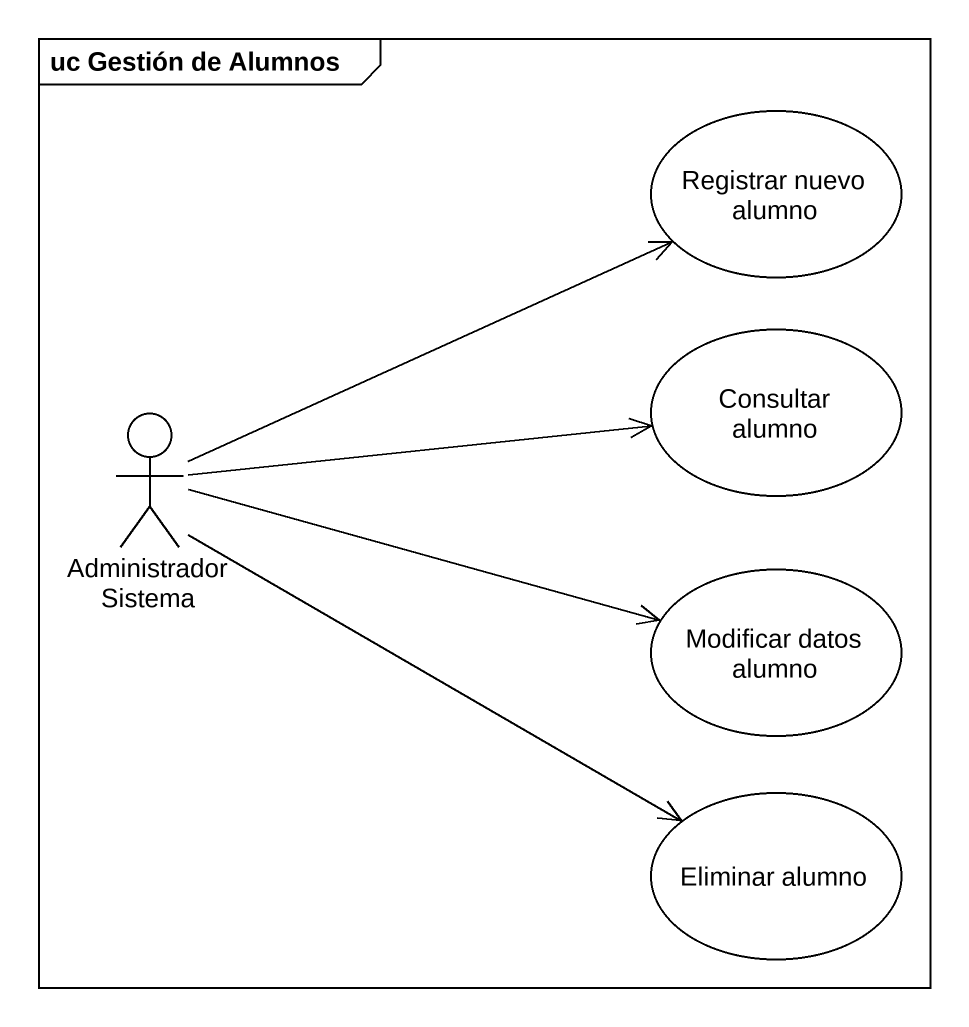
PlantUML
@startuml
mainframe uc Gestión de Alumnos
usecase "Registrar nuevo alumno" as Registrar_nuevo_alumno
actor "Administrador Sistema" as Administrador_Sistema
usecase "Consultar alumno" as Consultar_alumno
usecase "Modificar datos alumno" as Modificar_datos_alumno
usecase "Eliminar alumno" as Eliminar_alumno
Administrador_Sistema -right-> Registrar_nuevo_alumno
Administrador_Sistema -right-> Consultar_alumno
Administrador_Sistema -right-> Modificar_datos_alumno
Administrador_Sistema -right-> Eliminar_alumno
@enduml
